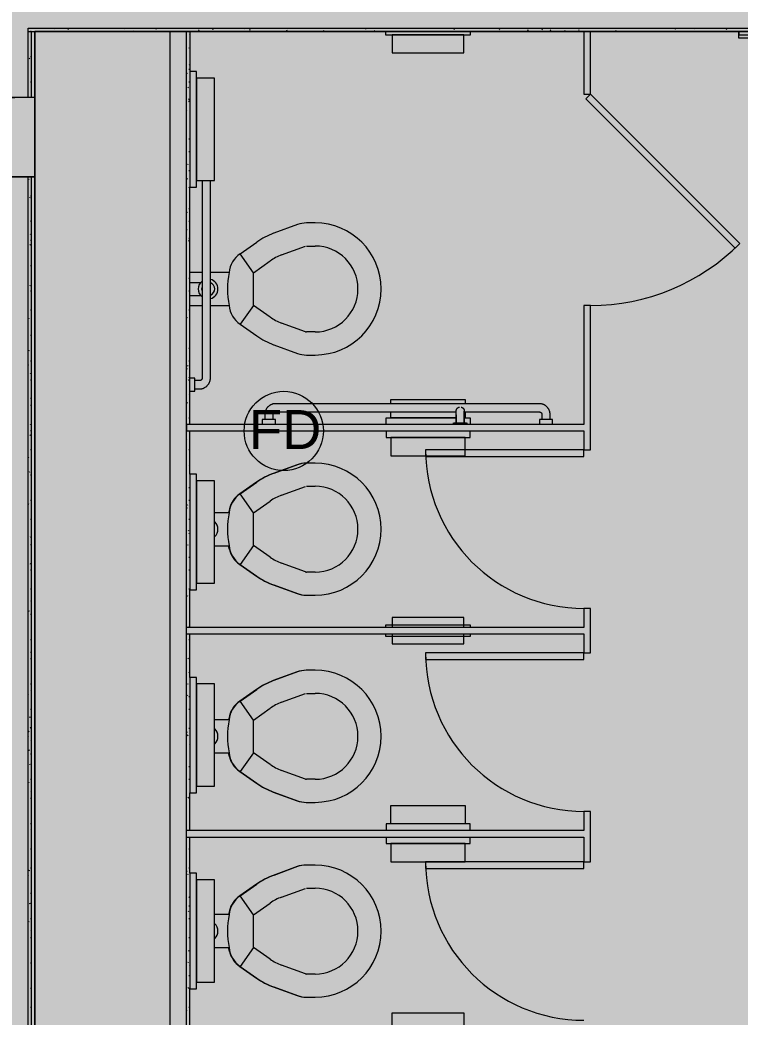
# Model space of a CAD drawing. Header units: inches. Extents: x 4757 to 6765, y 9919 to 10946.
# Drawn here: x 5829.5 to 5938.7, y 10120 to 10271 of the extents above; entities that cross this region are included whole.
import ezdxf

# ---------------------------------------------------------------- set-up
doc = ezdxf.new("R2010")
doc.units = ezdxf.units.IN
doc.header["$MEASUREMENT"] = 0
for name, color, linetype, lineweight in [('A-ANNO-NOTE', 7, 'Continuous', 9), ('A-DETL-GENF', 92, 'Continuous', 9), ('A-DOOR', 31, 'Continuous', 13), ('A-EQPM', 7, 'Continuous', 9), ('A-WALL-PATT', 111, 'Continuous', 13), ('I-WALL', 2, 'Continuous', 9), ('P-SANR-FIXT', 6, 'Continuous', 9), ('Propidex Polylines', 7, 'Continuous', 9), ('Rosslyn Plaza North_1777 North Kent St _W632_-09_dwg', 8, 'Continuous', 9), ('S-COLS', 7, 'Continuous', 9)]:
    doc.layers.add(name, color=color, linetype=linetype, lineweight=lineweight)
doc.styles.add('Arial_1', font='arial.ttf', dxfattribs={"height": 5.901197})

# ---------------------------------------------------------------- blocks, each defined once
blk = doc.blocks.new('Rosslyn Plaza North_1777 North Kent St _W632_-09_dwg-V59-Level XX  POWER _ SIGNAL')
at = {"layer": 'A-ANNO-NOTE', "insert": (5864.25, 10211.95), "char_height": 5.901, "width": 13.077, "attachment_point": 1, "line_spacing_factor": 0.941778, "style": 'Arial_1'}
blk.add_mtext('FD', dxfattribs=at)
blk = doc.blocks.new('Rosslyn Plaza North_1777 North Kent St _W632_-09_dwg-6954577-Level XX  POWER _ SIGNAL')
at = {"lineweight": 9}
blk.add_line((5831.79, 10050.53), (5831.79, 10258.54), dxfattribs=at)
at = {"lineweight": 9, "flags": 128}
blk.add_lwpolyline([(5828.04, 10046.28), (5828.04, 10147.29), (5733.79, 10147.29), (5733.79, 10151.29), (5828.04, 10151.29), (5828.04, 10247.29), (5831.79, 10247.29), (5801.79, 10247.29), (5801.79, 10259.29), (5828.79, 10259.29), (5828.04, 10259.29), (5828.04, 10356.29), (5831.79, 10356.29), (5831.79, 10356.54)], dxfattribs=at)
at = {"layer": 'A-ANNO-NOTE'}
blk.add_circle((5869.54, 10208.79), 6, dxfattribs=at)
at = {"layer": 'A-DOOR', "color": 7, "lineweight": 9, "flags": 128}
for points in [[(5938.67, 10237.16), (5937.96, 10236.45), (5915.33, 10259.08), (5916.04, 10259.79)], [(5891.04, 10205.91), (5891.04, 10204.91), (5915.04, 10204.91), (5915.04, 10205.91)], [(5891.04, 10175.16), (5891.04, 10174.16), (5915.04, 10174.16), (5915.04, 10175.16)], [(5891.04, 10143.54), (5891.04, 10142.54), (5915.04, 10142.54), (5915.04, 10143.54)]]:
    blk.add_lwpolyline(points, close=True, dxfattribs=at)
at = {"layer": 'A-DOOR', "color": 7, "lineweight": 9}
for centre, radius, start, end in [((5916.04, 10259.79), 32, 269.9989, 314.9989), ((5915.04, 10205.91), 24, 180, 270), ((5915.04, 10175.16), 24, 180, 270), ((5915.04, 10143.54), 24, 180, 270)]:
    blk.add_arc(centre, radius, start, end, dxfattribs=at)
at = {"layer": 'A-EQPM', "flags": 128}
for points in [[(5884.98, 10269.29), (5884.98, 10268.79), (5897.85, 10268.79), (5897.85, 10269.29)], [(5857.16, 10246.72), (5857.16, 10216.79), (5857.16, 10216.77), (5857.16, 10216.76), (5857.16, 10216.74), (5857.16, 10216.73), (5857.16, 10216.71), (5857.15, 10216.7), (5857.15, 10216.68), (5857.14, 10216.67), (5857.14, 10216.66), (5857.13, 10216.64), (5857.13, 10216.63), (5857.12, 10216.61), (5857.11, 10216.6), (5857.11, 10216.59), (5857.1, 10216.58), (5857.09, 10216.56), (5857.08, 10216.55), (5857.07, 10216.54), (5857.06, 10216.53), (5857.05, 10216.52), (5857.04, 10216.51), (5857.03, 10216.5), (5857.02, 10216.49), (5857, 10216.48), (5856.99, 10216.47), (5856.98, 10216.46), (5856.97, 10216.46), (5856.95, 10216.45), (5856.94, 10216.44), (5856.92, 10216.44), (5856.91, 10216.43), (5856.9, 10216.43), (5856.88, 10216.42), (5856.87, 10216.42), (5856.85, 10216.42), (5856.84, 10216.42), (5856.82, 10216.41), (5856.81, 10216.41), (5856.79, 10216.41), (5856.79, 10216.41), (5856.04, 10216.41)], [(5856.04, 10215.16), (5856.79, 10215.16), (5856.85, 10215.16), (5856.92, 10215.17), (5856.98, 10215.17), (5857.05, 10215.18), (5857.11, 10215.19), (5857.17, 10215.21), (5857.24, 10215.23), (5857.3, 10215.24), (5857.36, 10215.27), (5857.42, 10215.29), (5857.48, 10215.32), (5857.54, 10215.35), (5857.6, 10215.38), (5857.65, 10215.41), (5857.71, 10215.45), (5857.76, 10215.48), (5857.81, 10215.52), (5857.86, 10215.57), (5857.91, 10215.61), (5857.95, 10215.65), (5858, 10215.7), (5858.04, 10215.75), (5858.08, 10215.8), (5858.12, 10215.85), (5858.16, 10215.91), (5858.19, 10215.96), (5858.22, 10216.02), (5858.25, 10216.08), (5858.28, 10216.14), (5858.3, 10216.2), (5858.33, 10216.26), (5858.35, 10216.32), (5858.36, 10216.38), (5858.38, 10216.45), (5858.39, 10216.51), (5858.4, 10216.58), (5858.41, 10216.64), (5858.41, 10216.7), (5858.41, 10216.77), (5858.41, 10216.79), (5858.41, 10246.72)], [(5855.29, 10214.79), (5856.04, 10214.79), (5856.04, 10216.79), (5855.29, 10216.79)], [(5885.79, 10212.91), (5885.79, 10213.54), (5897.04, 10213.54), (5897.04, 10212.91)], [(5909.91, 10210.54), (5909.91, 10211.29), (5909.91, 10211.35), (5909.91, 10211.42), (5909.9, 10211.48), (5909.89, 10211.55), (5909.88, 10211.61), (5909.87, 10211.67), (5909.85, 10211.74), (5909.83, 10211.8), (5909.81, 10211.86), (5909.79, 10211.92), (5909.76, 10211.98), (5909.73, 10212.04), (5909.7, 10212.09), (5909.67, 10212.15), (5909.63, 10212.2), (5909.59, 10212.26), (5909.55, 10212.31), (5909.51, 10212.36), (5909.47, 10212.41), (5909.42, 10212.45), (5909.37, 10212.5), (5909.32, 10212.54), (5909.27, 10212.58), (5909.22, 10212.62), (5909.17, 10212.65), (5909.11, 10212.69), (5909.05, 10212.72), (5909, 10212.75), (5908.94, 10212.78), (5908.88, 10212.8), (5908.82, 10212.82), (5908.75, 10212.84), (5908.69, 10212.86), (5908.63, 10212.88), (5908.56, 10212.89), (5908.5, 10212.9), (5908.44, 10212.91), (5908.37, 10212.91), (5908.31, 10212.91), (5908.29, 10212.91), (5868.29, 10212.91), (5868.22, 10212.91), (5868.16, 10212.91), (5868.09, 10212.9), (5868.03, 10212.89), (5867.97, 10212.88), (5867.9, 10212.87), (5867.84, 10212.85), (5867.78, 10212.83), (5867.72, 10212.81), (5867.66, 10212.78), (5867.6, 10212.76), (5867.54, 10212.73), (5867.48, 10212.7), (5867.43, 10212.66), (5867.37, 10212.63), (5867.32, 10212.59), (5867.27, 10212.55), (5867.22, 10212.51), (5867.17, 10212.46), (5867.12, 10212.42), (5867.08, 10212.37), (5867.04, 10212.32), (5867, 10212.27), (5866.96, 10212.22), (5866.92, 10212.17), (5866.89, 10212.11), (5866.86, 10212.05), (5866.83, 10212), (5866.8, 10211.94), (5866.77, 10211.88), (5866.75, 10211.81), (5866.73, 10211.75), (5866.71, 10211.69), (5866.7, 10211.63), (5866.69, 10211.56), (5866.68, 10211.5), (5866.67, 10211.43), (5866.67, 10211.37), (5866.66, 10211.3), (5866.66, 10211.29), (5866.66, 10210.54)], [(5895.66, 10211.25), (5895.66, 10211.21), (5895.66, 10211.18), (5895.66, 10211.14), (5895.66, 10211.1), (5895.66, 10211.06), (5895.66, 10211.02), (5895.66, 10210.99), (5895.66, 10210.95), (5895.66, 10210.91), (5895.66, 10210.87), (5895.66, 10210.83), (5895.66, 10210.79), (5895.66, 10210.04), (5895.66, 10210.79), (5895.66, 10210.8), (5895.66, 10210.84), (5895.66, 10210.88), (5895.66, 10210.92), (5895.66, 10210.96), (5895.66, 10211), (5895.66, 10211.04), (5895.66, 10211.07), (5895.66, 10211.11), (5895.66, 10211.15), (5895.66, 10211.19), (5895.66, 10211.22), (5895.66, 10211.26), (5895.66, 10211.29), (5895.66, 10211.33), (5895.66, 10211.36), (5895.66, 10211.39), (5895.66, 10211.42), (5895.66, 10211.45), (5895.66, 10211.48), (5895.66, 10211.51), (5895.66, 10211.54), (5895.66, 10211.56), (5895.66, 10211.59), (5895.66, 10211.61), (5895.66, 10211.63), (5895.66, 10211.65), (5895.66, 10211.67), (5895.66, 10211.69), (5895.66, 10211.71), (5895.66, 10211.72), (5895.66, 10211.74), (5895.66, 10211.75), (5895.66, 10211.76), (5895.66, 10211.77), (5895.66, 10211.77), (5895.66, 10211.78), (5895.66, 10211.78), (5895.66, 10211.79), (5895.66, 10211.79), (5895.66, 10211.81), (5895.67, 10211.84), (5895.67, 10211.86), (5895.67, 10211.89), (5895.68, 10211.91), (5895.68, 10211.94), (5895.69, 10211.96), (5895.7, 10211.98), (5895.7, 10212.01), (5895.71, 10212.03), (5895.72, 10212.05), (5895.73, 10212.08), (5895.75, 10212.1), (5895.76, 10212.12), (5895.77, 10212.14), (5895.79, 10212.16), (5895.8, 10212.18), (5895.82, 10212.2), (5895.84, 10212.22), (5895.85, 10212.24), (5895.87, 10212.25), (5895.89, 10212.27), (5895.91, 10212.28), (5895.93, 10212.3), (5895.95, 10212.31), (5895.97, 10212.33), (5895.99, 10212.34), (5896.02, 10212.35), (5896.04, 10212.36), (5896.06, 10212.37), (5896.09, 10212.38), (5896.11, 10212.39), (5896.13, 10212.39), (5896.16, 10212.4), (5896.18, 10212.4)], [(5896.41, 10212.4), (5896.44, 10212.39), (5896.46, 10212.39), (5896.49, 10212.38), (5896.51, 10212.37), (5896.53, 10212.36), (5896.56, 10212.35), (5896.58, 10212.34), (5896.6, 10212.33), (5896.62, 10212.32), (5896.64, 10212.3), (5896.66, 10212.29), (5896.68, 10212.27), (5896.7, 10212.26), (5896.72, 10212.24), (5896.74, 10212.22), (5896.75, 10212.2), (5896.77, 10212.19), (5896.79, 10212.17), (5896.8, 10212.15), (5896.81, 10212.12), (5896.83, 10212.1), (5896.84, 10212.08), (5896.85, 10212.06), (5896.86, 10212.04), (5896.87, 10212.01), (5896.88, 10211.99), (5896.89, 10211.97), (5896.89, 10211.94), (5896.9, 10211.92), (5896.9, 10211.89), (5896.91, 10211.87), (5896.91, 10211.84), (5896.91, 10211.82), (5896.91, 10211.79), (5896.91, 10211.79), (5896.91, 10211.79), (5896.91, 10211.78), (5896.91, 10211.78), (5896.91, 10211.77), (5896.91, 10211.77), (5896.91, 10211.76), (5896.91, 10211.75), (5896.91, 10211.74), (5896.91, 10211.72), (5896.91, 10211.71), (5896.91, 10211.69), (5896.91, 10211.67), (5896.91, 10211.65), (5896.91, 10211.63), (5896.91, 10211.61), (5896.91, 10211.59), (5896.91, 10211.56), (5896.91, 10211.54)], [(5868.29, 10209.79), (5868.29, 10210.54), (5866.29, 10210.54), (5866.29, 10209.79)], [(5867.91, 10210.54), (5867.91, 10211.29), (5867.91, 10211.3), (5867.92, 10211.32), (5867.92, 10211.33), (5867.92, 10211.35), (5867.92, 10211.36), (5867.92, 10211.38), (5867.93, 10211.39), (5867.93, 10211.41), (5867.94, 10211.42), (5867.94, 10211.43), (5867.95, 10211.45), (5867.96, 10211.46), (5867.96, 10211.47), (5867.97, 10211.49), (5867.98, 10211.5), (5867.99, 10211.51), (5868, 10211.52), (5868.01, 10211.53), (5868.02, 10211.54), (5868.03, 10211.56), (5868.04, 10211.57), (5868.05, 10211.58), (5868.06, 10211.58), (5868.07, 10211.59), (5868.09, 10211.6), (5868.1, 10211.61), (5868.11, 10211.62), (5868.13, 10211.62), (5868.14, 10211.63), (5868.15, 10211.64), (5868.17, 10211.64), (5868.18, 10211.65), (5868.2, 10211.65), (5868.21, 10211.65), (5868.23, 10211.66), (5868.24, 10211.66), (5868.25, 10211.66), (5868.27, 10211.66), (5868.28, 10211.66), (5868.29, 10211.66), (5895.7, 10211.66)], [(5885.04, 10209.79), (5885.04, 10210.79), (5895.68, 10210.79), (5885.79, 10210.79), (5885.79, 10211.66)], [(5895.66, 10211.53), (5895.66, 10211.56), (5895.66, 10211.58), (5895.66, 10211.61), (5895.66, 10211.63), (5895.66, 10211.65), (5895.66, 10211.67), (5895.66, 10211.69), (5895.66, 10211.7), (5895.66, 10211.72), (5895.66, 10211.73), (5895.66, 10211.75), (5895.66, 10211.76), (5895.66, 10211.76), (5895.66, 10211.77), (5895.66, 10211.78), (5895.66, 10211.78), (5895.66, 10211.79), (5895.66, 10211.79)], [(5896.88, 10211.66), (5908.29, 10211.66), (5908.3, 10211.66), (5908.32, 10211.66), (5908.33, 10211.66), (5908.35, 10211.66), (5908.36, 10211.65), (5908.38, 10211.65), (5908.39, 10211.65), (5908.41, 10211.64), (5908.42, 10211.64), (5908.43, 10211.63), (5908.45, 10211.63), (5908.46, 10211.62), (5908.48, 10211.61), (5908.49, 10211.6), (5908.5, 10211.6), (5908.51, 10211.59), (5908.52, 10211.58), (5908.54, 10211.57), (5908.55, 10211.56), (5908.56, 10211.55), (5908.57, 10211.54), (5908.58, 10211.53), (5908.59, 10211.51), (5908.6, 10211.5), (5908.6, 10211.49), (5908.61, 10211.48), (5908.62, 10211.46), (5908.63, 10211.45), (5908.63, 10211.44), (5908.64, 10211.42), (5908.64, 10211.41), (5908.65, 10211.39), (5908.65, 10211.38), (5908.66, 10211.37), (5908.66, 10211.35), (5908.66, 10211.34), (5908.66, 10211.32), (5908.66, 10211.31), (5908.66, 10211.29), (5908.66, 10211.29), (5908.66, 10210.54)], [(5897.04, 10211.67), (5897.04, 10210.79), (5896.9, 10210.79), (5897.79, 10210.79), (5897.79, 10209.79)], [(5896.91, 10211.26), (5896.91, 10211.22), (5896.91, 10211.19), (5896.91, 10211.15), (5896.91, 10211.11), (5896.91, 10211.07), (5896.91, 10211.04), (5896.91, 10211), (5896.91, 10210.96), (5896.91, 10210.92), (5896.91, 10210.88), (5896.91, 10210.84), (5896.91, 10210.8), (5896.91, 10210.79), (5896.91, 10210.04), (5896.91, 10210.79), (5896.91, 10210.83), (5896.91, 10210.87), (5896.91, 10210.91), (5896.91, 10210.95), (5896.91, 10210.99), (5896.91, 10211.02), (5896.91, 10211.06), (5896.91, 10211.1), (5896.91, 10211.14), (5896.91, 10211.18), (5896.91, 10211.21), (5896.91, 10211.25), (5896.91, 10211.28), (5896.91, 10211.32), (5896.91, 10211.35), (5896.91, 10211.38), (5896.91, 10211.42), (5896.91, 10211.45), (5896.91, 10211.48), (5896.91, 10211.5), (5896.91, 10211.53), (5896.91, 10211.56), (5896.91, 10211.58), (5896.91, 10211.61), (5896.91, 10211.63), (5896.91, 10211.65), (5896.91, 10211.67), (5896.91, 10211.69), (5896.91, 10211.7), (5896.91, 10211.72), (5896.91, 10211.73), (5896.91, 10211.75), (5896.91, 10211.76), (5896.91, 10211.76), (5896.91, 10211.77), (5896.91, 10211.78), (5896.91, 10211.78), (5896.91, 10211.79), (5896.91, 10211.79)], [(5910.29, 10209.79), (5910.29, 10210.54), (5908.29, 10210.54), (5908.29, 10209.79)], [(5895.31, 10210.04), (5896.29, 10210.04), (5897.26, 10210.04)], [(5897.26, 10209.79), (5896.29, 10209.79), (5895.31, 10209.79)], [(5885.04, 10208.79), (5885.04, 10207.79), (5897.79, 10207.79), (5897.79, 10208.79)], [(5896.85, 10179.04), (5896.85, 10180.54), (5885.98, 10180.54), (5885.98, 10179.04)], [(5897.85, 10179.04), (5897.85, 10179.38), (5884.98, 10179.38), (5884.98, 10179.04)], [(5884.98, 10178.04), (5884.98, 10177.69), (5897.85, 10177.69), (5897.85, 10178.04)], [(5885.98, 10178.04), (5885.98, 10176.54), (5896.85, 10176.54), (5896.85, 10178.04)], [(5897.79, 10148.29), (5897.79, 10149.29), (5885.04, 10149.29), (5885.04, 10148.29)], [(5885.04, 10147.29), (5885.04, 10146.29), (5897.79, 10146.29), (5897.79, 10147.29)]]:
    blk.add_lwpolyline(points, dxfattribs=at)
for points in [[(5974.54, 10269.29), (5974.54, 10268.29), (5938.54, 10268.29), (5938.54, 10269.29), (5938.54, 10268.79), (5974.54, 10268.79), (5974.54, 10269.29), (5938.54, 10269.29)], [(5885.98, 10266.04), (5896.85, 10266.04), (5896.85, 10268.79), (5885.98, 10268.79)], [(5856.29, 10263.22), (5855.29, 10263.22), (5855.29, 10245.72), (5856.29, 10245.72)], [(5859.04, 10246.72), (5859.04, 10262.22), (5856.29, 10262.22), (5856.29, 10246.72)], [(5895.29, 10209.79), (5895.29, 10210.04)], [(5897.29, 10210.04), (5897.29, 10209.79)], [(5885.79, 10205.04), (5897.04, 10205.04), (5897.04, 10207.79), (5885.79, 10207.79)], [(5856.29, 10202.22), (5855.29, 10202.22), (5855.29, 10184.72), (5856.29, 10184.72)], [(5859.04, 10185.72), (5859.04, 10201.22), (5856.29, 10201.22), (5856.29, 10185.72)], [(5856.29, 10171.47), (5855.29, 10171.47), (5855.29, 10153.97), (5856.29, 10153.97)], [(5859.04, 10154.97), (5859.04, 10170.47), (5856.29, 10170.47), (5856.29, 10154.97)], [(5897.04, 10152.04), (5897.04, 10149.29), (5885.79, 10149.29), (5885.79, 10152.04)], [(5885.79, 10143.54), (5897.04, 10143.54), (5897.04, 10146.29), (5885.79, 10146.29)], [(5856.29, 10141.79), (5855.29, 10141.79), (5855.29, 10124.29), (5856.29, 10124.29)], [(5859.04, 10125.29), (5859.04, 10140.79), (5856.29, 10140.79), (5856.29, 10125.29)], [(5896.85, 10120.66), (5896.85, 10117.91), (5885.98, 10117.91), (5885.98, 10120.66)]]:
    blk.add_lwpolyline(points, close=True, dxfattribs=at)
at = {"layer": 'A-WALL-PATT', "color": 7, "lineweight": 9}
for p, q in [((5831.15, 10269.35), (5831.27, 10269.35)), ((5832.17, 10269.67), (5832.11, 10269.79)), ((5834.03, 10269.35), (5834.15, 10269.35)), ((5834.74, 10269.76), (5834.68, 10269.65)), ((5835.95, 10269.35), (5836.07, 10269.35)), ((5836.88, 10269.63), (5836.82, 10269.52)), ((5840.75, 10269.35), (5840.88, 10269.35)), ((5843.63, 10269.35), (5843.75, 10269.35)), ((5845.51, 10269.62), (5845.45, 10269.73)), ((5846.51, 10269.35), (5846.63, 10269.35)), ((5846.81, 10269.29), (5846.76, 10269.37)), ((5848.91, 10269.34), (5848.88, 10269.29)), ((5850.22, 10269.69), (5850.16, 10269.58)), ((5852.27, 10269.35), (5852.4, 10269.35)), ((5855.15, 10269.35), (5855.27, 10269.35)), ((5855.39, 10269.78), (5855.39, 10269.79)), ((5856.7, 10269.43), (5856.64, 10269.54)), ((5856.65, 10269.3), (5856.64, 10269.29)), ((5857.07, 10269.35), (5857.19, 10269.35)), ((5858.85, 10269.56), (5858.78, 10269.67)), ((5860.11, 10269.29), (5860.09, 10269.31)), ((5861.36, 10269.79), (5861.35, 10269.77)), ((5861.87, 10269.35), (5861.99, 10269.35)), ((5863.56, 10269.75), (5863.49, 10269.64)), ((5864.44, 10269.46), (5864.38, 10269.57)), ((5864.75, 10269.35), (5864.88, 10269.35)), ((5867.63, 10269.35), (5867.75, 10269.35)), ((5870.04, 10269.37), (5869.98, 10269.48)), ((5873.39, 10269.35), (5873.51, 10269.35)), ((5875.58, 10269.46), (5875.52, 10269.35)), ((5876.27, 10269.35), (5876.4, 10269.35)), ((5876.88, 10269.79), (5876.83, 10269.7)), ((5878.19, 10269.35), (5878.31, 10269.35)), ((5882.07, 10269.66), (5882, 10269.77)), ((5882.99, 10269.35), (5883.11, 10269.35)), ((5883.32, 10269.42), (5883.26, 10269.31)), ((5885.47, 10269.29), (5885.46, 10269.29)), ((5885.87, 10269.35), (5885.99, 10269.35)), ((5888.75, 10269.35), (5888.88, 10269.35)), ((5890.18, 10269.79), (5890.17, 10269.76)), ((5894.51, 10269.35), (5894.63, 10269.35)), ((5895.4, 10269.6), (5895.34, 10269.71)), ((5896.69, 10269.29), (5896.65, 10269.36)), ((5897.39, 10269.35), (5897.51, 10269.35)), ((5899.31, 10269.35), (5899.44, 10269.35)), ((5902.26, 10269.58), (5902.19, 10269.47)), ((5904.11, 10269.35), (5904.23, 10269.35)), ((5905.29, 10269.76), (5905.27, 10269.79)), ((5906.6, 10269.41), (5906.53, 10269.52)), ((5906.99, 10269.35), (5907.11, 10269.35)), ((5908.74, 10269.54), (5908.68, 10269.65)), ((5909.87, 10269.35), (5909.99, 10269.35)), ((5910, 10269.54), (5909.93, 10269.43)), ((5909.99, 10269.29), (5909.99, 10269.3)), ((5912.14, 10269.42), (5912.08, 10269.3)), ((5914.34, 10269.45), (5914.27, 10269.56)), ((5915.63, 10269.35), (5915.75, 10269.35)), ((5918.51, 10269.35), (5918.63, 10269.35)), ((5919.88, 10269.38), (5919.82, 10269.29)), ((5919.93, 10269.35), (5919.87, 10269.46)), ((5920.43, 10269.35), (5920.55, 10269.35)), ((5925.23, 10269.35), (5925.35, 10269.35)), ((5928.11, 10269.35), (5928.23, 10269.35)), ((5928.93, 10269.7), (5928.87, 10269.59)), ((5930.99, 10269.35), (5931.11, 10269.35)), ((5931.96, 10269.64), (5931.89, 10269.75)), ((5935.36, 10269.31), (5935.34, 10269.29)), ((5936.67, 10269.66), (5936.61, 10269.55)), ((5936.75, 10269.35), (5936.88, 10269.35)), ((5855.29, 10268.87), (5855.27, 10268.84)), ((5855.21, 10266.81), (5855.15, 10266.7)), ((5831.03, 10265.25), (5830.97, 10265.14)), ((5831.15, 10265.51), (5831.27, 10265.51)), ((5855.15, 10263.59), (5855.27, 10263.59)), ((5855.29, 10264.2), (5855.23, 10264.29)), ((5831.15, 10261.67), (5831.27, 10261.67)), ((5854.95, 10262.87), (5854.88, 10262.98)), ((5855.15, 10261.67), (5855.27, 10261.67)), ((5855.08, 10260.73), (5855.01, 10260.84)), ((5855.17, 10259.07), (5855.11, 10258.96)), ((5855.2, 10258.58), (5855.14, 10258.69)), ((5855.15, 10258.79), (5855.27, 10258.79)), ((5854.85, 10257.27), (5854.79, 10257.38)), ((5854.79, 10252.64), (5854.79, 10252.64)), ((5855.15, 10253.03), (5855.27, 10253.03)), ((5855.15, 10251.11), (5855.27, 10251.11)), ((5855.01, 10249.19), (5854.95, 10249.08)), ((5855.15, 10248.23), (5855.27, 10248.23)), ((5830.97, 10246.81), (5830.9, 10246.92)), ((5854.88, 10247.05), (5854.82, 10246.94)), ((5855.23, 10245.73), (5855.17, 10245.62)), ((5831.06, 10244.17), (5830.99, 10244.06)), ((5831.15, 10244.39), (5831.27, 10244.39)), ((5855.15, 10242.47), (5855.27, 10242.47)), ((5831.15, 10240.55), (5831.27, 10240.55)), ((5831.28, 10240.72), (5831.21, 10240.61)), ((5854.92, 10241.79), (5854.86, 10241.9)), ((5855.15, 10240.55), (5855.27, 10240.55)), ((5854.85, 10239.31), (5854.79, 10239.2)), ((5831.15, 10238.58), (5831.09, 10238.47)), ((5831.15, 10237.67), (5831.27, 10237.67)), ((5855.18, 10237.51), (5855.12, 10237.62)), ((5855.2, 10237.99), (5855.14, 10237.88)), ((5855.15, 10237.67), (5855.27, 10237.67)), ((5831.13, 10236.92), (5831.07, 10237.04)), ((5831.15, 10233.83), (5831.27, 10233.83)), ((5855.15, 10231.91), (5855.27, 10231.91)), ((5831.12, 10230.84), (5831.05, 10230.73)), ((5831.15, 10229.99), (5831.27, 10229.99)), ((5855.15, 10229.99), (5855.27, 10229.99)), ((5831.15, 10227.11), (5831.27, 10227.11)), ((5855.15, 10227.11), (5855.27, 10227.11)), ((5830.94, 10225.73), (5830.88, 10225.84)), ((5854.91, 10225.97), (5854.84, 10225.86)), ((5831.15, 10223.27), (5831.27, 10223.27)), ((5830.95, 10220.96), (5830.89, 10220.85)), ((5855.15, 10221.35), (5855.27, 10221.35)), ((5831.15, 10219.43), (5831.27, 10219.43)), ((5855.15, 10219.43), (5855.27, 10219.43)), ((5830.82, 10218.81), (5830.8, 10218.77)), ((5854.87, 10218.23), (5854.81, 10218.12)), ((5855.03, 10218.58), (5854.96, 10218.68)), ((5831.17, 10217.5), (5831.11, 10217.39)), ((5831.15, 10216.55), (5831.27, 10216.55)), ((5855.15, 10216.43), (5855.09, 10216.54)), ((5855.15, 10216.55), (5855.27, 10216.55)), ((5855.23, 10216.92), (5855.16, 10216.81)), ((5831.23, 10213.71), (5831.17, 10213.82)), ((5855.28, 10214.29), (5855.22, 10214.4)), ((5831.15, 10212.71), (5831.27, 10212.71)), ((5854.93, 10212.98), (5854.87, 10213.09)), ((5855.15, 10210.79), (5855.27, 10210.79)), ((5855.29, 10211.27), (5855.26, 10211.21)), ((5831.14, 10209.76), (5831.08, 10209.65)), ((5831.15, 10208.87), (5831.27, 10208.87)), ((5831.14, 10208.11), (5831.07, 10208.22)), ((5854.84, 10207.38), (5854.79, 10207.46)), ((5831.15, 10205.99), (5831.27, 10205.99)), ((5855.15, 10205.99), (5855.27, 10205.99)), ((5830.92, 10204.65), (5830.85, 10204.76)), ((5855.29, 10203.58), (5855.22, 10203.47)), ((5831.04, 10202.51), (5830.98, 10202.62)), ((5831.15, 10202.15), (5831.27, 10202.15)), ((5855.15, 10200.23), (5855.27, 10200.23)), ((5831.15, 10198.31), (5831.27, 10198.31)), ((5855.15, 10198.31), (5855.27, 10198.31)), ((5830.85, 10197.74), (5830.8, 10197.65)), ((5854.9, 10197.15), (5854.84, 10197.04)), ((5855, 10197.5), (5854.94, 10197.61)), ((5831.15, 10195.43), (5831.27, 10195.43)), ((5855.15, 10195.43), (5855.27, 10195.43)), ((5855.12, 10193.7), (5855.06, 10193.59)), ((5831.21, 10192.63), (5831.14, 10192.74)), ((5855.26, 10193.21), (5855.19, 10193.32)), ((5831.15, 10191.59), (5831.27, 10191.59)), ((5854.99, 10191.56), (5854.93, 10191.45)), ((5830.81, 10190), (5830.8, 10189.97)), ((5855.15, 10189.67), (5855.27, 10189.67)), ((5855.29, 10190.15), (5855.28, 10190.13)), ((5831.17, 10188.69), (5831.1, 10188.58)), ((5831.15, 10187.75), (5831.27, 10187.75)), ((5855.15, 10187.75), (5855.27, 10187.75)), ((5854.81, 10186.3), (5854.79, 10186.34)), ((5831.15, 10184.87), (5831.27, 10184.87)), ((5855.15, 10184.87), (5855.27, 10184.87)), ((5854.96, 10183.82), (5854.9, 10183.71)), ((5831.26, 10183.09), (5831.2, 10182.98)), ((5855.29, 10182.47), (5855.25, 10182.4)), ((5831.02, 10181.44), (5830.96, 10181.55)), ((5831.15, 10181.03), (5831.27, 10181.03)), ((5855.15, 10179.11), (5855.27, 10179.11)), ((5831.15, 10177.19), (5831.27, 10177.19)), ((5855.15, 10177.19), (5855.27, 10177.19)), ((5831.15, 10174.31), (5831.27, 10174.31)), ((5831.23, 10175.35), (5831.16, 10175.24)), ((5855.1, 10174.28), (5855.04, 10174.39)), ((5855.15, 10174.31), (5855.27, 10174.31)), ((5854.8, 10173.93), (5854.79, 10173.92)), ((5855.23, 10172.14), (5855.17, 10172.25)), ((5831.15, 10170.47), (5831.27, 10170.47)), ((5855.02, 10170.48), (5854.96, 10170.37)), ((5830.84, 10168.92), (5830.8, 10168.85)), ((5831.3, 10169.43), (5831.25, 10169.52)), ((5855.01, 10168.68), (5854.95, 10168.79)), ((5855.15, 10168.55), (5855.27, 10168.55)), ((5831.15, 10166.63), (5831.27, 10166.63)), ((5855.15, 10166.63), (5855.27, 10166.63)), ((5831.06, 10165.47), (5831, 10165.36)), ((5831.22, 10163.81), (5831.15, 10163.92)), ((5831.15, 10163.75), (5831.27, 10163.75)), ((5855.15, 10163.75), (5855.27, 10163.75)), ((5830.86, 10162.5), (5830.8, 10162.61)), ((5830.93, 10163.32), (5830.87, 10163.21)), ((5831.29, 10162.01), (5831.22, 10161.9)), ((5854.92, 10163.09), (5854.85, 10163.2)), ((5854.98, 10162.74), (5854.92, 10162.63)), ((5830.99, 10160.36), (5830.93, 10160.47)), ((5855.29, 10161.35), (5855.27, 10161.32)), ((5831.15, 10159.91), (5831.27, 10159.91)), ((5831.12, 10158.22), (5831.06, 10158.33)), ((5855.15, 10157.99), (5855.27, 10157.99)), ((5831.15, 10156.07), (5831.27, 10156.07)), ((5855.15, 10156.07), (5855.27, 10156.07)), ((5830.9, 10155.58), (5830.84, 10155.47)), ((5831.15, 10153.19), (5831.27, 10153.19)), ((5831.25, 10154.27), (5831.19, 10154.16)), ((5855.08, 10153.2), (5855.01, 10153.31)), ((5855.15, 10153.19), (5855.27, 10153.19)), ((5831.15, 10149.35), (5831.27, 10149.35)), ((5831.29, 10148.33), (5831.22, 10148.44)), ((5855.29, 10149), (5855.27, 10149.03)), ((5831.15, 10145.51), (5831.27, 10145.51)), ((5855.15, 10145.51), (5855.27, 10145.51)), ((5831.15, 10142.63), (5831.27, 10142.63)), ((5855.15, 10142.63), (5855.27, 10142.63)), ((5830.84, 10141.43), (5830.8, 10141.5)), ((5830.96, 10142.25), (5830.9, 10142.14)), ((5854.89, 10142.01), (5854.83, 10142.12)), ((5855.01, 10141.66), (5854.95, 10141.55)), ((5831.15, 10138.79), (5831.27, 10138.79)), ((5855.23, 10138.21), (5855.17, 10138.1)), ((5831.1, 10137.14), (5831.03, 10137.25)), ((5855.15, 10136.87), (5855.27, 10136.87)), ((5831.15, 10134.95), (5831.27, 10134.95)), ((5855.1, 10136.07), (5855.04, 10135.96)), ((5855.15, 10134.95), (5855.27, 10134.95)), ((5830.92, 10134.51), (5830.86, 10134.4)), ((5831.15, 10132.07), (5831.27, 10132.07)), ((5831.28, 10133.2), (5831.21, 10133.09)), ((5855.15, 10132.07), (5855.27, 10132.07)), ((5855.18, 10129.98), (5855.12, 10130.09)), ((5831.15, 10128.23), (5831.27, 10128.23)), ((5855.07, 10128.33), (5855.01, 10128.22)), ((5855.29, 10127.88), (5855.25, 10127.95)), ((5855.15, 10126.31), (5855.27, 10126.31)), ((5831.15, 10124.39), (5831.27, 10124.39)), ((5855.09, 10124.39), (5855.02, 10124.5)), ((5855.15, 10124.39), (5855.27, 10124.39)), ((5831.15, 10121.51), (5831.27, 10121.51)), ((5855.15, 10121.51), (5855.27, 10121.51)), ((5854.86, 10120.93), (5854.8, 10121.04))]:
    blk.add_line(p, q, dxfattribs=at)
at = {"layer": 'I-WALL', "color": 7}
for p, q in [((5831.3, 10259.29), (5831.3, 10269.29)), ((5855.29, 10269.29), (5852.29, 10269.29)), ((5916.04, 10269.29), (5938.54, 10269.29)), ((5831.3, 10050.53), (5831.3, 10247.29)), ((5855.29, 10209.79), (5855.29, 10245.72)), ((5855.29, 10202.22), (5855.29, 10208.79)), ((5855.29, 10179.04), (5855.29, 10184.72)), ((5855.29, 10171.47), (5855.29, 10178.04)), ((5855.29, 10148.29), (5855.29, 10153.97)), ((5855.29, 10141.79), (5855.29, 10147.29))]:
    blk.add_line(p, q, dxfattribs=at)
at = {"layer": 'I-WALL', "color": 7, "flags": 128}
for points in [[(5830.8, 10259.29), (5830.8, 10269.79), (5992.53, 10269.79)], [(5830.8, 10269.29), (5831.3, 10269.29), (5852.29, 10269.29), (5852.29, 10113.91), (5915.57, 10113.91), (5915.57, 10111.22)], [(5918.07, 10111.22), (5918.07, 10116.41), (5854.79, 10116.41), (5854.79, 10269.29)], [(5915.04, 10269.29), (5915.04, 10259.79), (5916.04, 10259.79), (5916.04, 10269.29), (5915.04, 10269.29), (5855.29, 10269.29), (5855.29, 10263.22)], [(5878.05, 10034.78), (5878.55, 10034.78), (5878.55, 10050.53), (5831.3, 10050.53), (5830.8, 10050.53), (5830.8, 10247.29)], [(5895.31, 10209.79), (5855.29, 10209.79), (5854.79, 10209.79), (5854.79, 10208.79), (5855.29, 10208.79), (5915.04, 10208.79), (5915.04, 10205.91), (5916.04, 10205.91), (5916.04, 10227.79), (5915.04, 10227.79), (5915.04, 10209.79), (5897.26, 10209.79)], [(5854.79, 10178.04), (5855.29, 10178.04), (5915.04, 10178.04), (5915.04, 10175.16), (5916.04, 10175.16), (5916.04, 10181.91), (5915.04, 10181.91), (5915.04, 10179.04), (5855.29, 10179.04), (5854.79, 10179.04)], [(5854.79, 10147.29), (5855.29, 10147.29), (5915.04, 10147.29), (5915.04, 10143.54), (5916.04, 10143.54), (5916.04, 10151.16), (5915.04, 10151.16), (5915.04, 10148.29), (5855.29, 10148.29), (5854.79, 10148.29)], [(5915.04, 10116.91), (5855.29, 10116.91), (5855.29, 10124.29)]]:
    blk.add_lwpolyline(points, dxfattribs=at)
at = {"layer": 'P-SANR-FIXT', "color": 7}
for p, q in [((5871.63, 10240.05), (5868.01, 10238.73)), ((5874.29, 10240.29), (5872.99, 10240.29)), ((5869.21, 10235.44), (5872.82, 10236.76)), ((5872.99, 10236.79), (5874.29, 10236.79)), ((5864.94, 10232.76), (5867.47, 10234.54)), ((5857.16, 10232.79), (5855.29, 10232.79)), ((5861.25, 10232.79), (5858.41, 10232.79)), ((5855.29, 10231.29), (5856.95, 10231.29)), ((5855.29, 10229.29), (5856.95, 10229.29)), ((5855.29, 10227.79), (5857.16, 10227.79)), ((5858.41, 10227.79), (5861.25, 10227.79)), ((5872.82, 10223.82), (5869.21, 10225.13)), ((5874.29, 10223.79), (5872.99, 10223.79)), ((5868.01, 10221.84), (5871.63, 10220.53)), ((5872.99, 10220.29), (5874.29, 10220.29)), ((5871.56, 10203.67), (5867.95, 10202.36)), ((5871.63, 10203.67), (5868.01, 10202.36)), ((5865.4, 10201.03), (5862.87, 10199.25)), ((5869.21, 10199.07), (5872.82, 10200.38)), ((5872.99, 10200.41), (5874.29, 10200.41)), ((5861.3, 10197.01), (5861.14, 10196.41)), ((5864.94, 10196.39), (5867.47, 10198.16)), ((5861.25, 10196.41), (5859.04, 10196.41)), ((5859.04, 10191.41), (5861.25, 10191.41)), ((5862.87, 10188.57), (5865.4, 10186.79)), ((5872.82, 10187.44), (5869.21, 10188.76)), ((5874.29, 10187.41), (5872.99, 10187.41)), ((5867.95, 10185.47), (5871.56, 10184.15)), ((5868.01, 10185.47), (5871.63, 10184.15)), ((5871.56, 10172.3), (5867.95, 10170.98)), ((5871.63, 10172.3), (5868.01, 10170.98)), ((5865.4, 10169.65), (5862.87, 10167.88)), ((5869.21, 10167.69), (5872.82, 10169.01)), ((5872.99, 10169.04), (5874.29, 10169.04)), ((5864.94, 10165.01), (5867.47, 10166.79)), ((5861.25, 10165.04), (5859.04, 10165.04)), ((5861.3, 10165.64), (5861.14, 10165.04)), ((5859.04, 10160.04), (5861.25, 10160.04)), ((5862.87, 10157.2), (5865.4, 10155.42)), ((5872.82, 10156.07), (5869.21, 10157.38)), ((5874.29, 10156.04), (5872.99, 10156.04)), ((5867.95, 10154.09), (5871.56, 10152.78)), ((5868.01, 10154.09), (5871.63, 10152.78)), ((5871.56, 10142.8), (5867.95, 10141.48)), ((5871.63, 10142.8), (5868.01, 10141.48)), ((5865.4, 10140.15), (5862.87, 10138.38)), ((5869.21, 10138.19), (5872.82, 10139.51)), ((5872.99, 10139.54), (5874.29, 10139.54)), ((5864.94, 10135.51), (5867.47, 10137.29)), ((5861.25, 10135.54), (5859.04, 10135.54)), ((5861.3, 10136.14), (5861.14, 10135.54)), ((5859.04, 10130.54), (5861.25, 10130.54)), ((5862.87, 10127.7), (5865.4, 10125.92)), ((5872.82, 10126.57), (5869.21, 10127.88)), ((5874.29, 10126.54), (5872.99, 10126.54)), ((5867.95, 10124.59), (5871.56, 10123.28)), ((5868.01, 10124.59), (5871.63, 10123.28))]:
    blk.add_line(p, q, dxfattribs=at)
at = {"layer": 'P-SANR-FIXT', "color": 7, "flags": 128}
for points in [[(5867.47, 10226.04), (5864.94, 10227.81), (5864.94, 10232.76), (5862.93, 10235.63), (5865.46, 10237.4)], [(5864.94, 10227.81), (5862.93, 10224.95), (5865.46, 10223.17)], [(5874.29, 10203.91), (5872.99, 10203.91), (5872.93, 10203.91)], [(5864.94, 10191.44), (5864.94, 10196.39), (5862.93, 10199.25), (5865.46, 10201.03)], [(5867.47, 10189.66), (5864.94, 10191.44), (5862.93, 10188.57), (5865.46, 10186.79)], [(5872.93, 10183.91), (5872.99, 10183.91), (5874.29, 10183.91)], [(5874.29, 10172.54), (5872.99, 10172.54), (5872.93, 10172.54)], [(5864.94, 10160.06), (5864.94, 10165.01), (5862.93, 10167.88), (5865.46, 10169.65)], [(5867.47, 10158.29), (5864.94, 10160.06), (5862.93, 10157.2), (5865.46, 10155.42)], [(5872.93, 10152.54), (5872.99, 10152.54), (5874.29, 10152.54)], [(5874.29, 10143.04), (5872.99, 10143.04), (5872.93, 10143.04)], [(5867.47, 10128.79), (5864.94, 10130.56), (5864.94, 10135.51), (5862.93, 10138.38), (5865.46, 10140.15)], [(5864.94, 10130.56), (5862.93, 10127.7), (5865.46, 10125.92)], [(5872.93, 10123.04), (5872.99, 10123.04), (5874.29, 10123.04)]]:
    blk.add_lwpolyline(points, dxfattribs=at)
for points in [[(5861.14, 10191.41), (5861.3, 10190.81)], [(5861.14, 10160.04), (5861.3, 10159.44)], [(5861.14, 10130.54), (5861.3, 10129.94)]]:
    blk.add_lwpolyline(points, close=True, dxfattribs=at)
at = {"layer": 'P-SANR-FIXT', "color": 7}
for centre, radius, start, end in [((5872.99, 10236.29), 4, 89.9987, 109.9987), ((5874.29, 10230.29), 10, 0, 90), ((5871.77, 10228.39), 11, 110.0062, 125.0062), ((5874.29, 10230.29), 6.5, 0, 90), ((5865.22, 10232.35), 4, 124.994, 173.744), ((5871.77, 10228.39), 7.5, 110.0044, 125.0044), ((5858.07, 10230.29), 1.5, 127.3417, 232.6583), ((5858.07, 10230.29), 1.5, 284.2083, 75.7917), ((5873.62, 10230.29), 12.62, 168.575, 191.425), ((5858.07, 10230.29), 0.996, 166.1833, 193.8167), ((5858.07, 10230.29), 0.996, 291.9667, 68.0333), ((5874.29, 10230.29), 10, 270, 0), ((5874.29, 10230.29), 6.5, 270, 0), ((5865.22, 10228.22), 4, 186.2473, 234.9973), ((5871.77, 10232.18), 7.5, 234.9957, 249.9957), ((5871.77, 10232.18), 11, 234.9938, 249.9938), ((5872.99, 10224.29), 0.5, 249.9547, 269.9547), ((5872.99, 10224.29), 4, 250.0014, 270.0014), ((5872.93, 10199.91), 4, 89.9987, 109.9987), ((5872.99, 10199.91), 4, 89.9987, 109.9987), ((5874.29, 10193.91), 10, 0, 90), ((5871.71, 10192.02), 11, 110.0062, 125.0062), ((5871.77, 10192.02), 11, 110.0062, 125.0062), ((5874.29, 10193.91), 6.5, 0, 90), ((5865.22, 10195.98), 4, 124.994, 173.744), ((5865.16, 10195.98), 4, 124.9996, 164.9996), ((5871.77, 10192.02), 7.5, 110.0044, 125.0044), ((5873.62, 10193.91), 12.62, 168.575, 191.425), ((5858.07, 10193.91), 0.994, 355.55, 4.45), ((5858.07, 10193.91), 1.5, 311.9167, 48.0833), ((5874.29, 10193.91), 10, 270, 0), ((5874.29, 10193.91), 6.5, 270, 0), ((5865.22, 10191.85), 4, 186.2473, 234.9973), ((5865.16, 10191.85), 4, 195.0004, 235.0004), ((5871.77, 10195.81), 7.5, 234.9957, 249.9957), ((5871.71, 10195.8), 11, 234.9938, 249.9938), ((5871.77, 10195.8), 11, 234.9938, 249.9938), ((5872.99, 10187.91), 0.5, 249.9547, 269.9547), ((5872.93, 10187.91), 4, 250.0014, 270.0014), ((5872.99, 10187.91), 4, 250.0014, 270.0014), ((5872.93, 10168.54), 4, 89.9987, 109.9987), ((5872.99, 10168.54), 4, 89.9987, 109.9987), ((5874.29, 10162.54), 10, 0, 90), ((5871.71, 10160.64), 11, 110.0062, 125.0062), ((5871.77, 10160.64), 11, 110.0062, 125.0062), ((5874.29, 10162.54), 6.5, 0, 90), ((5865.22, 10164.6), 4, 124.994, 173.744), ((5865.16, 10164.6), 4, 124.9996, 164.9996), ((5871.77, 10160.64), 7.5, 110.0044, 125.0044), ((5873.62, 10162.54), 12.62, 168.575, 191.425), ((5858.07, 10162.54), 1.5, 311.9167, 48.0833), ((5858.07, 10162.54), 0.994, 355.55, 4.45), ((5874.29, 10162.54), 10, 270, 0), ((5874.29, 10162.54), 6.5, 270, 0), ((5865.22, 10160.47), 4, 186.2473, 234.9973), ((5865.16, 10160.47), 4, 195.0004, 235.0004), ((5871.77, 10164.43), 7.5, 234.9957, 249.9957), ((5872.99, 10156.54), 0.5, 249.9547, 269.9547), ((5871.71, 10164.43), 11, 234.9938, 249.9938), ((5871.77, 10164.43), 11, 234.9938, 249.9938), ((5872.93, 10156.54), 4, 250.0014, 270.0014), ((5872.99, 10156.54), 4, 250.0014, 270.0014), ((5872.93, 10139.04), 4, 89.9987, 109.9987), ((5872.99, 10139.04), 4, 89.9987, 109.9987), ((5874.29, 10133.04), 10, 0, 90), ((5871.71, 10131.14), 11, 110.0062, 125.0062), ((5871.77, 10131.14), 11, 110.0062, 125.0062), ((5874.29, 10133.04), 6.5, 0, 90), ((5865.22, 10135.1), 4, 124.994, 173.744), ((5865.16, 10135.1), 4, 124.9996, 164.9996), ((5871.77, 10131.14), 7.5, 110.0044, 125.0044), ((5873.62, 10133.04), 12.62, 168.575, 191.425), ((5858.07, 10133.04), 1.5, 311.9167, 48.0833), ((5858.07, 10133.04), 0.994, 355.55, 4.45), ((5874.29, 10133.04), 10, 270, 0), ((5874.29, 10133.04), 6.5, 270, 0), ((5865.22, 10130.97), 4, 186.2473, 234.9973), ((5865.16, 10130.97), 4, 195.0004, 235.0004), ((5871.77, 10134.93), 7.5, 234.9957, 249.9957), ((5871.71, 10134.93), 11, 234.9938, 249.9938), ((5871.77, 10134.93), 11, 234.9938, 249.9938), ((5872.99, 10127.04), 0.5, 249.9547, 269.9547), ((5872.93, 10127.04), 4, 250.0014, 270.0014), ((5872.99, 10127.04), 4, 250.0014, 270.0014)]:
    blk.add_arc(centre, radius, start, end, dxfattribs=at)
at = {"layer": 'Propidex Polylines', "flags": 128}
blk.add_lwpolyline([(6010.53, 10269.29), (6010.53, 10369.28), (6010.53, 10269.29), (5831.79, 10269.29), (5831.79, 10116.91), (5918.57, 10116.91), (5918.57, 10033.28), (6128.43, 10033.28), (6128.43, 10097.03), (6247.91, 10097.03), (6247.91, 10369.25), (6010.53, 10369.25), (5726.04, 10369.25), (5726.04, 10033.28), (5832.79, 10033.28), (5832.79, 10047.53), (5863.4, 10047.53), (5863.4, 10029.28), (5878.55, 10029.28), (5878.55, 10033.28), (5918.57, 10033.28), (5918.57, 10116.91), (5831.79, 10116.91), (5831.79, 10269.29)], close=True, dxfattribs=at)
at = {"layer": 'S-COLS', "flags": 128}
blk.add_lwpolyline([(5801.79, 10247.29), (5831.79, 10247.29), (5831.79, 10259.29), (5801.79, 10259.29)], close=True, dxfattribs=at)
at = {"layer": 'A-ANNO-NOTE', "insert": (5864.25, 10211.95), "char_height": 5.901, "width": 13.077, "attachment_point": 1, "line_spacing_factor": 0.941778, "style": 'Arial_1'}
blk.add_mtext('FD', dxfattribs=at)

msp = doc.modelspace()

# ---------------------------------------------------------------- hatches: boundary and pattern name
at = {"layer": 'A-DETL-GENF'}
h = msp.add_hatch(color=9, dxfattribs=at)
h.paths.add_polyline_path([(5271.56, 10032.53), (5594.79, 10032.53), (5594.79, 10369.29), (5194.41, 10369.29), (5194.41, 10221.28), (5246.43, 10221.28), (5246.43, 10032.53)], flags=0)
h.paths.add_polyline_path([(5726.04, 10033.28), (6128.43, 10033.28), (6128.43, 10097.03), (6247.91, 10097.03), (6247.91, 10186.79), (6246.16, 10186.79), (6246.16, 10215.79), (6247.91, 10215.79), (6247.91, 10369.29), (5726.04, 10369.29), (5726.04, 10218.14)], flags=0)

# ---------------------------------------------------------------- block references
at = {"layer": 'Rosslyn Plaza North_1777 North Kent St _W632_-09_dwg', "color": 7}
for name in ['Rosslyn Plaza North_1777 North Kent St _W632_-09_dwg-6954577-Level XX  POWER _ SIGNAL', 'Rosslyn Plaza North_1777 North Kent St _W632_-09_dwg-V59-Level XX  POWER _ SIGNAL', 'Rosslyn Plaza North_1777 North Kent St _W632_-09_dwg-V59-Level XX  POWER _ SIGNAL', 'Rosslyn Plaza North_1777 North Kent St _W632_-09_dwg-V59-Level XX  POWER _ SIGNAL']:
    msp.add_blockref(name, (0, 0), dxfattribs=at)

doc.saveas('drawing.dxf')
